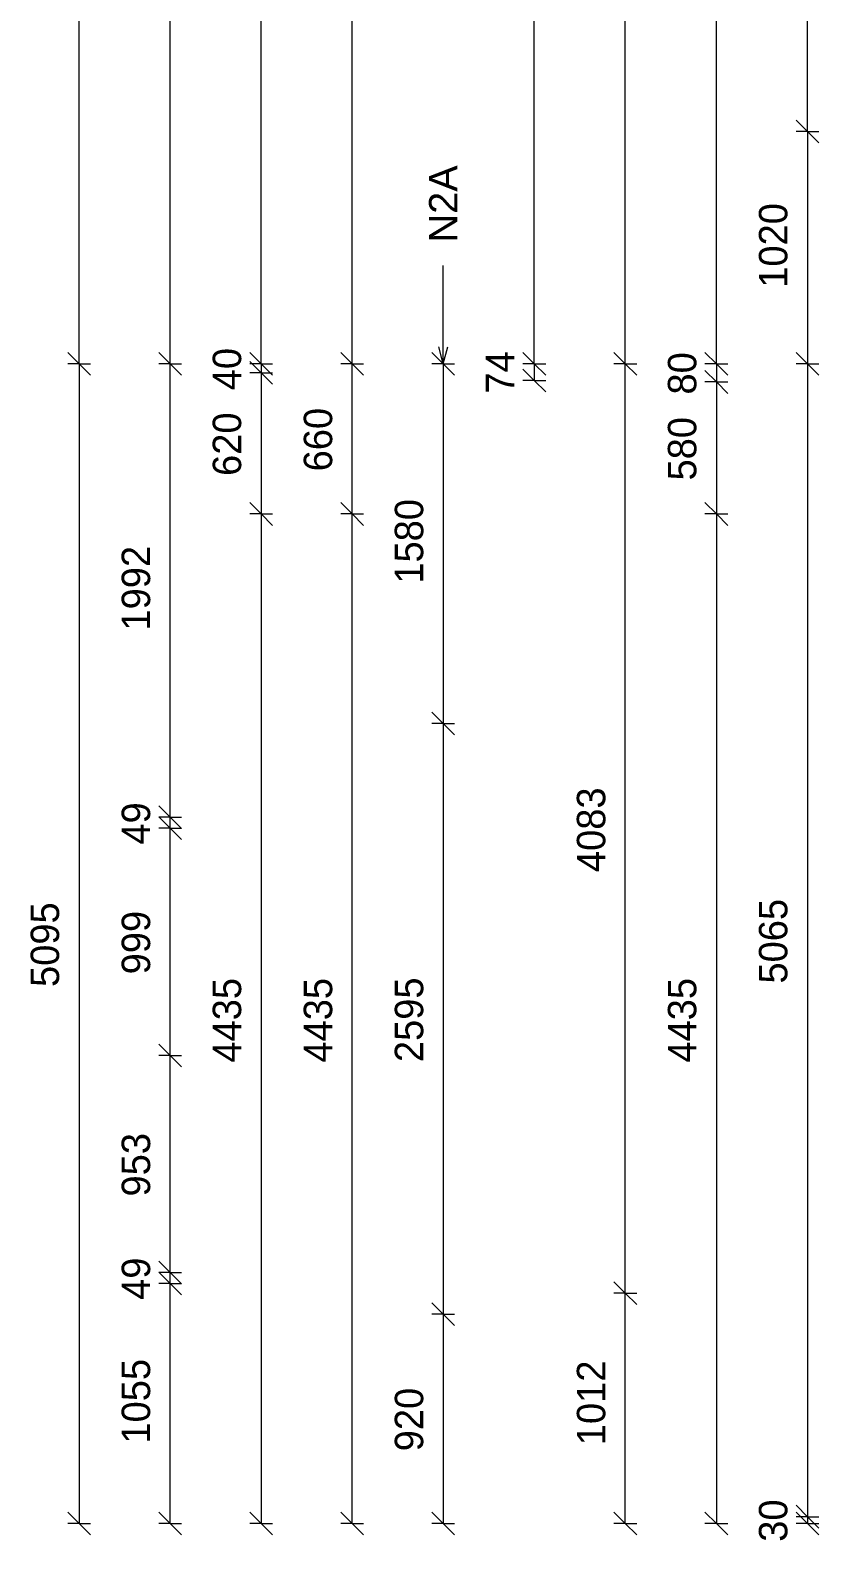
# Model space of a CAD drawing. Header units: millimetres. Extents: x 4007 to 19341, y -2650 to 9233.
# Drawn here: x 4007 to 7472, y -1475 to 5165 of the extents above; entities that cross this region are included whole.
import ezdxf

# ---------------------------------------------------------------- set-up
doc = ezdxf.new("R2010")
doc.units = ezdxf.units.MM
for name, color, linetype, lineweight in [('A-ANNO-DIMS', 211, 'Continuous', 9), ('A-ANNO-DIMS-50', 211, 'Continuous', 9), ('A-DETL-MBND', 5, 'Continuous', 18), ('G-ANNO-TEXT', 231, 'Continuous', 9)]:
    doc.layers.add(name, color=color, linetype=linetype, lineweight=lineweight)
doc.styles.add('Arial_1', font='arial.ttf', dxfattribs={"height": 125})
doc.styles.add('Nirmala UI Semilight', font='NirmalaS.ttf', dxfattribs={"height": 125})
doc.dimstyles.new('Arrow_Filled_-_2_5_NI_UI', dxfattribs={"dimscale": 304.8, "dimtxt": 130.920493, "dimasz": 0.328084, "dimexe": 0.164042, "dimexo": 0.0625, "dimgap": 0.164042, "dimtad": 1, "dimdec": 4, "dimzin": 0, "dimdsep": 46, "dimtxsty": 'Nirmala UI Semilight', "dimblk1": 'OBLIQUE', "dimblk2": 'OBLIQUE', "dimsah": 1, "dimcen": 0.09, "dimazin": 0, "dimtfac": 1, "dimtdec": 4, "dimtix": 1, "dimtmove": 0, "dimatfit": 3, "dimfxl": 0.164042, "dimfxlon": 1, "dimtvp": 1, "dimtolj": 1, "dimtzin": 0, "dimarcsym": 2})

# ---------------------------------------------------------------- blocks, each defined once
blk = doc.blocks.new('DIMBLOCK34-Elevation Front')
at = {"layer": 'A-ANNO-DIMS-50'}
for p, q in [((7421.6, 4720), (7371.6, 4770)), ((7421.6, 4720), (7371.6, 4720)), ((7421.6, 4720), (7421.6, 3700)), ((7421.6, 4720), (7471.6, 4670)), ((7421.6, 4720), (7471.6, 4720)), ((7421.6, 3700), (7371.6, 3750)), ((7421.6, 3700), (7371.6, 3700)), ((7421.6, 3700), (7471.6, 3650)), ((7421.6, 3700), (7471.6, 3700))]:
    blk.add_line(p, q, dxfattribs=at)
at = {"layer": 'A-ANNO-DIMS-50', "color": 0, "insert": (7208.6, 4033.9), "char_height": 125, "width": 422.754, "attachment_point": 1, "rotation": 90, "line_spacing_factor": 1.142579, "style": 'Nirmala UI Semilight'}
blk.add_mtext('1020', dxfattribs=at)
blk = doc.blocks.new('_Oblique')
at = {"color": 0, "linetype": 'ByBlock', "lineweight": -2}
blk.add_line((-0.5, -0.5), (0.5, 0.5), dxfattribs=at)
blk = doc.blocks.new('DIMBLOCK35-Elevation Front')
at = {"layer": 'A-ANNO-DIMS-50'}
for p, q in [((7421.6, 3700), (7371.6, 3750)), ((7421.6, 3700), (7371.6, 3700)), ((7421.6, 3700), (7421.6, -1365)), ((7421.6, 3700), (7471.6, 3650)), ((7421.6, 3700), (7471.6, 3700)), ((7421.6, -1365), (7371.6, -1315)), ((7421.6, -1365), (7371.6, -1365)), ((7421.6, -1365), (7471.6, -1415)), ((7421.6, -1365), (7471.6, -1365))]:
    blk.add_line(p, q, dxfattribs=at)
at = {"layer": 'A-ANNO-DIMS-50', "color": 0, "insert": (7208.6, 977.1), "char_height": 125, "width": 457.032, "attachment_point": 1, "rotation": 90, "line_spacing_factor": 1.142579, "style": 'Nirmala UI Semilight'}
blk.add_mtext('5065', dxfattribs=at)
blk = doc.blocks.new('DIMBLOCK36-Elevation Front')
at = {"layer": 'A-ANNO-DIMS-50'}
for p, q in [((7421.6, -1365), (7371.6, -1315)), ((7421.6, -1395), (7371.6, -1345)), ((7421.6, -1365), (7371.6, -1365)), ((7421.6, -1365), (7421.6, -1395)), ((7421.6, -1365), (7471.6, -1415)), ((7421.6, -1365), (7471.6, -1365)), ((7421.6, -1395), (7371.6, -1395)), ((7421.6, -1395), (7471.6, -1445)), ((7421.6, -1395), (7471.6, -1395))]:
    blk.add_line(p, q, dxfattribs=at)
at = {"layer": 'A-ANNO-DIMS-50', "color": 0, "insert": (7208.6, -1475.2), "char_height": 125, "width": 228.516, "attachment_point": 1, "rotation": 90, "line_spacing_factor": 1.142579, "style": 'Nirmala UI Semilight'}
blk.add_mtext('30', dxfattribs=at)
blk = doc.blocks.new('DIMBLOCK37-Elevation Front')
at = {"layer": 'A-ANNO-DIMS-50'}
for p, q in [((7021.6, 3700), (6971.6, 3750)), ((7021.6, 3700), (6971.6, 3700)), ((7021.6, 3620), (6971.6, 3670)), ((7021.6, 3700), (7021.6, 3620)), ((7021.6, 3700), (7071.6, 3650)), ((7021.6, 3700), (7071.6, 3700)), ((7021.6, 3620), (6971.6, 3620)), ((7021.6, 3620), (7071.6, 3570)), ((7021.6, 3620), (7071.6, 3620))]:
    blk.add_line(p, q, dxfattribs=at)
at = {"layer": 'A-ANNO-DIMS-50', "color": 0, "insert": (6808.6, 3564.8), "char_height": 125, "width": 228.516, "attachment_point": 1, "rotation": 90, "line_spacing_factor": 1.142579, "style": 'Nirmala UI Semilight'}
blk.add_mtext('80', dxfattribs=at)
blk = doc.blocks.new('DIMBLOCK38-Elevation Front')
at = {"layer": 'A-ANNO-DIMS-50'}
for p, q in [((7021.6, 3620), (6971.6, 3670)), ((7021.6, 3620), (6971.6, 3620)), ((7021.6, 3620), (7021.6, 3040)), ((7021.6, 3620), (7071.6, 3570)), ((7021.6, 3620), (7071.6, 3620)), ((7021.6, 3040), (6971.6, 3090)), ((7021.6, 3040), (6971.6, 3040)), ((7021.6, 3040), (7071.6, 2990)), ((7021.6, 3040), (7071.6, 3040))]:
    blk.add_line(p, q, dxfattribs=at)
at = {"layer": 'A-ANNO-DIMS-50', "color": 0, "insert": (6808.6, 3187.2), "char_height": 125, "width": 342.774, "attachment_point": 1, "rotation": 90, "line_spacing_factor": 1.142579, "style": 'Nirmala UI Semilight'}
blk.add_mtext('580', dxfattribs=at)
blk = doc.blocks.new('DIMBLOCK39-Elevation Front')
at = {"layer": 'A-ANNO-DIMS-50'}
for p, q in [((7021.6, 3040), (6971.6, 3090)), ((7021.6, 3040), (6971.6, 3040)), ((7021.6, 3040), (7021.6, -1395)), ((7021.6, 3040), (7071.6, 2990)), ((7021.6, 3040), (7071.6, 3040)), ((7021.6, -1395), (6971.6, -1345)), ((7021.6, -1395), (6971.6, -1395)), ((7021.6, -1395), (7071.6, -1445)), ((7021.6, -1395), (7071.6, -1395))]:
    blk.add_line(p, q, dxfattribs=at)
at = {"layer": 'A-ANNO-DIMS-50', "color": 0, "insert": (6808.6, 629.7), "char_height": 125, "width": 462.744, "attachment_point": 1, "rotation": 90, "line_spacing_factor": 1.142579, "style": 'Nirmala UI Semilight'}
blk.add_mtext('4435', dxfattribs=at)
blk = doc.blocks.new('DIMBLOCK40-Elevation Front')
at = {"layer": 'A-ANNO-DIMS-50'}
for p, q in [((6621.6, -383), (6571.6, -333)), ((6621.6, -383), (6571.6, -383)), ((6621.6, -1395), (6621.6, -383)), ((6621.6, -383), (6671.6, -433)), ((6621.6, -383), (6671.6, -383)), ((6621.6, -1395), (6571.6, -1345)), ((6621.6, -1395), (6571.6, -1395)), ((6621.6, -1395), (6671.6, -1445)), ((6621.6, -1395), (6671.6, -1395))]:
    blk.add_line(p, q, dxfattribs=at)
at = {"layer": 'A-ANNO-DIMS-50', "color": 0, "insert": (6408.6, -1050.9), "char_height": 125, "width": 388.477, "attachment_point": 1, "rotation": 90, "line_spacing_factor": 1.142579, "style": 'Nirmala UI Semilight'}
blk.add_mtext('1012', dxfattribs=at)
blk = doc.blocks.new('DIMBLOCK41-Elevation Front')
at = {"layer": 'A-ANNO-DIMS-50'}
for p, q in [((6621.6, 3700), (6571.6, 3750)), ((6621.6, 3700), (6571.6, 3700)), ((6621.6, -383), (6621.6, 3700)), ((6621.6, 3700), (6671.6, 3650)), ((6621.6, 3700), (6671.6, 3700)), ((6621.6, -383), (6571.6, -333)), ((6621.6, -383), (6571.6, -383)), ((6621.6, -383), (6671.6, -433)), ((6621.6, -383), (6671.6, -383))]:
    blk.add_line(p, q, dxfattribs=at)
at = {"layer": 'A-ANNO-DIMS-50', "color": 0, "insert": (6408.6, 1466.9), "char_height": 125, "width": 459.888, "attachment_point": 1, "rotation": 90, "line_spacing_factor": 1.142579, "style": 'Nirmala UI Semilight'}
blk.add_mtext('4083', dxfattribs=at)
blk = doc.blocks.new('DIMBLOCK42-Elevation Front')
at = {"layer": 'A-ANNO-DIMS-50'}
for p, q in [((6221.6, 3700), (6171.6, 3750)), ((6221.6, 3700), (6171.6, 3700)), ((6221.6, 3626), (6171.6, 3676)), ((6221.6, 3700), (6221.6, 3626)), ((6221.6, 3700), (6271.6, 3650)), ((6221.6, 3700), (6271.6, 3700)), ((6221.6, 3626), (6171.6, 3626)), ((6221.6, 3626), (6271.6, 3576)), ((6221.6, 3626), (6271.6, 3626))]:
    blk.add_line(p, q, dxfattribs=at)
at = {"layer": 'A-ANNO-DIMS-50', "color": 0, "insert": (6008.6, 3569), "char_height": 125, "width": 225.659, "attachment_point": 1, "rotation": 90, "line_spacing_factor": 1.142579, "style": 'Nirmala UI Semilight'}
blk.add_mtext('74', dxfattribs=at)
blk = doc.blocks.new('DIMBLOCK43-Elevation Front')
at = {"layer": 'A-ANNO-DIMS-50'}
for p, q in [((5821.6, 3700), (5771.6, 3750)), ((5821.6, 3700), (5771.6, 3700)), ((5821.6, 3700), (5821.6, 2120)), ((5821.6, 3700), (5871.6, 3650)), ((5821.6, 3700), (5871.6, 3700)), ((5821.6, 2120), (5771.6, 2170)), ((5821.6, 2120), (5771.6, 2120)), ((5821.6, 2120), (5871.6, 2070)), ((5821.6, 2120), (5871.6, 2120))]:
    blk.add_line(p, q, dxfattribs=at)
at = {"layer": 'A-ANNO-DIMS-50', "color": 0, "insert": (5608.6, 2733.9), "char_height": 125, "width": 422.754, "attachment_point": 1, "rotation": 90, "line_spacing_factor": 1.142579, "style": 'Nirmala UI Semilight'}
blk.add_mtext('1580', dxfattribs=at)
blk = doc.blocks.new('DIMBLOCK44-Elevation Front')
at = {"layer": 'A-ANNO-DIMS-50'}
for p, q in [((5821.6, 2120), (5771.6, 2170)), ((5821.6, 2120), (5771.6, 2120)), ((5821.6, 2120), (5821.6, -475)), ((5821.6, 2120), (5871.6, 2070)), ((5821.6, 2120), (5871.6, 2120)), ((5821.6, -475), (5771.6, -425)), ((5821.6, -475), (5771.6, -475)), ((5821.6, -475), (5871.6, -525)), ((5821.6, -475), (5871.6, -475))]:
    blk.add_line(p, q, dxfattribs=at)
at = {"layer": 'A-ANNO-DIMS-50', "color": 0, "insert": (5608.6, 632.1), "char_height": 125, "width": 457.032, "attachment_point": 1, "rotation": 90, "line_spacing_factor": 1.142579, "style": 'Nirmala UI Semilight'}
blk.add_mtext('2595', dxfattribs=at)
blk = doc.blocks.new('DIMBLOCK45-Elevation Front')
at = {"layer": 'A-ANNO-DIMS-50'}
for p, q in [((5821.6, -475), (5771.6, -425)), ((5821.6, -475), (5771.6, -475)), ((5821.6, -475), (5821.6, -1395)), ((5821.6, -475), (5871.6, -525)), ((5821.6, -475), (5871.6, -475)), ((5821.6, -1395), (5771.6, -1345)), ((5821.6, -1395), (5771.6, -1395)), ((5821.6, -1395), (5871.6, -1445)), ((5821.6, -1395), (5871.6, -1395))]:
    blk.add_line(p, q, dxfattribs=at)
at = {"layer": 'A-ANNO-DIMS-50', "color": 0, "insert": (5608.6, -1077.8), "char_height": 125, "width": 342.774, "attachment_point": 1, "rotation": 90, "line_spacing_factor": 1.142579, "style": 'Nirmala UI Semilight'}
blk.add_mtext('920', dxfattribs=at)
blk = doc.blocks.new('DIMBLOCK64-Elevation Front')
at = {"layer": 'A-ANNO-DIMS-50'}
for p, q in [((5421.6, 3040), (5371.6, 3090)), ((5421.6, 3040), (5371.6, 3040)), ((5421.6, -1395), (5421.6, 3040)), ((5421.6, 3040), (5471.6, 2990)), ((5421.6, 3040), (5471.6, 3040)), ((5421.6, -1395), (5371.6, -1345)), ((5421.6, -1395), (5371.6, -1395)), ((5421.6, -1395), (5471.6, -1445)), ((5421.6, -1395), (5471.6, -1395))]:
    blk.add_line(p, q, dxfattribs=at)
at = {"layer": 'A-ANNO-DIMS-50', "color": 0, "insert": (5208.6, 629.7), "char_height": 125, "width": 462.744, "attachment_point": 1, "rotation": 90, "line_spacing_factor": 1.142579, "style": 'Nirmala UI Semilight'}
blk.add_mtext('4435', dxfattribs=at)
blk = doc.blocks.new('DIMBLOCK65-Elevation Front')
at = {"layer": 'A-ANNO-DIMS-50'}
for p, q in [((5421.6, 3700), (5371.6, 3750)), ((5421.6, 3700), (5371.6, 3700)), ((5421.6, 3040), (5421.6, 3700)), ((5421.6, 3700), (5471.6, 3650)), ((5421.6, 3700), (5471.6, 3700)), ((5421.6, 3040), (5371.6, 3090)), ((5421.6, 3040), (5371.6, 3040)), ((5421.6, 3040), (5471.6, 2990)), ((5421.6, 3040), (5471.6, 3040))]:
    blk.add_line(p, q, dxfattribs=at)
at = {"layer": 'A-ANNO-DIMS-50', "color": 0, "insert": (5208.6, 3227.2), "char_height": 125, "width": 342.774, "attachment_point": 1, "rotation": 90, "line_spacing_factor": 1.142579, "style": 'Nirmala UI Semilight'}
blk.add_mtext('660', dxfattribs=at)
blk = doc.blocks.new('DIMBLOCK66-Elevation Front')
at = {"layer": 'A-ANNO-DIMS-50'}
for p, q in [((5021.6, 3700), (4971.6, 3750)), ((5021.6, 3660), (4971.6, 3710)), ((5021.6, 3700), (4971.6, 3700)), ((5021.6, 3660), (4971.6, 3660)), ((5021.6, 3700), (5021.6, 3660)), ((5021.6, 3700), (5071.6, 3650)), ((5021.6, 3700), (5071.6, 3700)), ((5021.6, 3660), (5071.6, 3610)), ((5021.6, 3660), (5071.6, 3660))]:
    blk.add_line(p, q, dxfattribs=at)
at = {"layer": 'A-ANNO-DIMS-50', "color": 0, "insert": (4808.6, 3583.6), "char_height": 125, "width": 231.372, "attachment_point": 1, "rotation": 90, "line_spacing_factor": 1.142579, "style": 'Nirmala UI Semilight'}
blk.add_mtext('40', dxfattribs=at)
blk = doc.blocks.new('DIMBLOCK67-Elevation Front')
at = {"layer": 'A-ANNO-DIMS-50'}
for p, q in [((5021.6, 3660), (4971.6, 3710)), ((5021.6, 3660), (4971.6, 3660)), ((5021.6, 3660), (5021.6, 3040)), ((5021.6, 3660), (5071.6, 3610)), ((5021.6, 3660), (5071.6, 3660)), ((5021.6, 3040), (4971.6, 3090)), ((5021.6, 3040), (4971.6, 3040)), ((5021.6, 3040), (5071.6, 2990)), ((5021.6, 3040), (5071.6, 3040))]:
    blk.add_line(p, q, dxfattribs=at)
at = {"layer": 'A-ANNO-DIMS-50', "color": 0, "insert": (4808.6, 3207.2), "char_height": 125, "width": 342.774, "attachment_point": 1, "rotation": 90, "line_spacing_factor": 1.142579, "style": 'Nirmala UI Semilight'}
blk.add_mtext('620', dxfattribs=at)
blk = doc.blocks.new('DIMBLOCK68-Elevation Front')
at = {"layer": 'A-ANNO-DIMS-50'}
for p, q in [((5021.6, 3040), (4971.6, 3090)), ((5021.6, 3040), (4971.6, 3040)), ((5021.6, 3040), (5021.6, -1395)), ((5021.6, 3040), (5071.6, 2990)), ((5021.6, 3040), (5071.6, 3040)), ((5021.6, -1395), (4971.6, -1345)), ((5021.6, -1395), (4971.6, -1395)), ((5021.6, -1395), (5071.6, -1445)), ((5021.6, -1395), (5071.6, -1395))]:
    blk.add_line(p, q, dxfattribs=at)
at = {"layer": 'A-ANNO-DIMS-50', "color": 0, "insert": (4808.6, 629.7), "char_height": 125, "width": 462.744, "attachment_point": 1, "rotation": 90, "line_spacing_factor": 1.142579, "style": 'Nirmala UI Semilight'}
blk.add_mtext('4435', dxfattribs=at)
blk = doc.blocks.new('DIMBLOCK69-Elevation Front')
at = {"layer": 'A-ANNO-DIMS-50'}
for p, q in [((4621.6, -340.5), (4571.6, -290.5)), ((4621.6, -340.5), (4571.6, -340.5)), ((4621.6, -1395), (4621.6, -340.5)), ((4621.6, -340.5), (4671.6, -390.5)), ((4621.6, -340.5), (4671.6, -340.5)), ((4621.6, -1395), (4571.6, -1345)), ((4621.6, -1395), (4571.6, -1395)), ((4621.6, -1395), (4671.6, -1445)), ((4621.6, -1395), (4671.6, -1395))]:
    blk.add_line(p, q, dxfattribs=at)
at = {"layer": 'A-ANNO-DIMS-50', "color": 0, "insert": (4408.6, -1043.9), "char_height": 125, "width": 422.754, "attachment_point": 1, "rotation": 90, "line_spacing_factor": 1.142579, "style": 'Nirmala UI Semilight'}
blk.add_mtext('1055', dxfattribs=at)
blk = doc.blocks.new('DIMBLOCK70-Elevation Front')
at = {"layer": 'A-ANNO-DIMS-50'}
for p, q in [((4621.6, -291.9), (4571.6, -241.9)), ((4621.6, -340.5), (4571.6, -290.5)), ((4621.6, -291.9), (4571.6, -291.9)), ((4621.6, -340.5), (4621.6, -291.9)), ((4621.6, -291.9), (4671.6, -341.9)), ((4621.6, -291.9), (4671.6, -291.9)), ((4621.6, -340.5), (4571.6, -340.5)), ((4621.6, -340.5), (4671.6, -390.5)), ((4621.6, -340.5), (4671.6, -340.5))]:
    blk.add_line(p, q, dxfattribs=at)
at = {"layer": 'A-ANNO-DIMS-50', "color": 0, "insert": (4408.6, -412.6), "char_height": 125, "width": 231.372, "attachment_point": 1, "rotation": 90, "line_spacing_factor": 1.142579, "style": 'Nirmala UI Semilight'}
blk.add_mtext('49', dxfattribs=at)
blk = doc.blocks.new('DIMBLOCK71-Elevation Front')
at = {"layer": 'A-ANNO-DIMS-50'}
for p, q in [((4621.6, 660.9), (4571.6, 710.9)), ((4621.6, 660.9), (4571.6, 660.9)), ((4621.6, -291.9), (4621.6, 660.9)), ((4621.6, 660.9), (4671.6, 610.9)), ((4621.6, 660.9), (4671.6, 660.9)), ((4621.6, -291.9), (4571.6, -241.9)), ((4621.6, -291.9), (4571.6, -291.9)), ((4621.6, -291.9), (4671.6, -341.9)), ((4621.6, -291.9), (4671.6, -291.9))]:
    blk.add_line(p, q, dxfattribs=at)
at = {"layer": 'A-ANNO-DIMS-50', "color": 0, "insert": (4408.6, 41.7), "char_height": 125, "width": 342.774, "attachment_point": 1, "rotation": 90, "line_spacing_factor": 1.142579, "style": 'Nirmala UI Semilight'}
blk.add_mtext('953', dxfattribs=at)
blk = doc.blocks.new('DIMBLOCK72-Elevation Front')
at = {"layer": 'A-ANNO-DIMS-50'}
for p, q in [((4621.6, 1659.6), (4571.6, 1709.6)), ((4621.6, 1659.6), (4571.6, 1659.6)), ((4621.6, 660.9), (4621.6, 1659.6)), ((4621.6, 1659.6), (4671.6, 1609.6)), ((4621.6, 1659.6), (4671.6, 1659.6)), ((4621.6, 660.9), (4571.6, 710.9)), ((4621.6, 660.9), (4571.6, 660.9)), ((4621.6, 660.9), (4671.6, 610.9)), ((4621.6, 660.9), (4671.6, 660.9))]:
    blk.add_line(p, q, dxfattribs=at)
at = {"layer": 'A-ANNO-DIMS-50', "color": 0, "insert": (4408.6, 1017.5), "char_height": 125, "width": 342.774, "attachment_point": 1, "rotation": 90, "line_spacing_factor": 1.142579, "style": 'Nirmala UI Semilight'}
blk.add_mtext('999', dxfattribs=at)
blk = doc.blocks.new('DIMBLOCK73-Elevation Front')
at = {"layer": 'A-ANNO-DIMS-50'}
for p, q in [((4621.6, 1708.2), (4571.6, 1758.2)), ((4621.6, 1659.6), (4571.6, 1709.6)), ((4621.6, 1708.2), (4571.6, 1708.2)), ((4621.6, 1659.6), (4621.6, 1708.2)), ((4621.6, 1708.2), (4671.6, 1658.2)), ((4621.6, 1708.2), (4671.6, 1708.2)), ((4621.6, 1659.6), (4571.6, 1659.6)), ((4621.6, 1659.6), (4671.6, 1609.6)), ((4621.6, 1659.6), (4671.6, 1659.6))]:
    blk.add_line(p, q, dxfattribs=at)
at = {"layer": 'A-ANNO-DIMS-50', "color": 0, "insert": (4408.6, 1587.5), "char_height": 125, "width": 231.372, "attachment_point": 1, "rotation": 90, "line_spacing_factor": 1.142579, "style": 'Nirmala UI Semilight'}
blk.add_mtext('49', dxfattribs=at)
blk = doc.blocks.new('DIMBLOCK74-Elevation Front')
at = {"layer": 'A-ANNO-DIMS-50'}
for p, q in [((4621.6, 3700), (4571.6, 3750)), ((4621.6, 3700), (4571.6, 3700)), ((4621.6, 1708.2), (4621.6, 3700)), ((4621.6, 3700), (4671.6, 3650)), ((4621.6, 3700), (4671.6, 3700)), ((4621.6, 1708.2), (4571.6, 1758.2)), ((4621.6, 1708.2), (4571.6, 1708.2)), ((4621.6, 1708.2), (4671.6, 1658.2)), ((4621.6, 1708.2), (4671.6, 1708.2))]:
    blk.add_line(p, q, dxfattribs=at)
at = {"layer": 'A-ANNO-DIMS-50', "color": 0, "insert": (4408.6, 2527.9), "char_height": 125, "width": 422.754, "attachment_point": 1, "rotation": 90, "line_spacing_factor": 1.142579, "style": 'Nirmala UI Semilight'}
blk.add_mtext('1992', dxfattribs=at)
blk = doc.blocks.new('DIMBLOCK75-Elevation Front')
at = {"layer": 'A-ANNO-DIMS-50'}
for p, q in [((4221.6, 3700), (4171.6, 3750)), ((4221.6, 3700), (4171.6, 3700)), ((4221.6, 3700), (4221.6, -1395)), ((4221.6, 3700), (4271.6, 3650)), ((4221.6, 3700), (4271.6, 3700)), ((4221.6, -1395), (4171.6, -1345)), ((4221.6, -1395), (4171.6, -1395)), ((4221.6, -1395), (4271.6, -1445)), ((4221.6, -1395), (4271.6, -1395))]:
    blk.add_line(p, q, dxfattribs=at)
at = {"layer": 'A-ANNO-DIMS-50', "color": 0, "insert": (4008.6, 962.1), "char_height": 125, "width": 457.032, "attachment_point": 1, "rotation": 90, "line_spacing_factor": 1.142579, "style": 'Nirmala UI Semilight'}
blk.add_mtext('5095', dxfattribs=at)

msp = doc.modelspace()

# ---------------------------------------------------------------- linework, layer by layer
at = {"layer": 'A-DETL-MBND'}
for p, q in [((4221.64871, 3700), (4221.64871, 9018.40642)), ((4621.64871, 3700), (4621.64871, 8218.40642)), ((5021.64871, 3700), (5021.64871, 7818.40642)), ((5421.64871, 3700), (5421.64871, 7818.40642)), ((6221.64871, 3700), (6221.64871, 6579.25421)), ((6621.64871, 3700), (6621.64871, 6037.80668)), ((7021.64871, 3700), (7021.64871, 5637.80668)), ((7421.64871, 4720), (7421.64871, 5237.80668))]:
    msp.add_line(p, q, dxfattribs=at)
at = {"layer": 'G-ANNO-TEXT', "color": 7}
for q in [(5821.58968, 4132.39842), (5801.49349, 3774.76437), (5841.68587, 3774.76437)]:
    msp.add_line((5821.58968, 3699.76437), q, dxfattribs=at)

# ---------------------------------------------------------------- texts
at = {"layer": 'G-ANNO-TEXT', "color": 7, "insert": (5759.08968, 4232.39842), "char_height": 125, "width": 408.860625, "attachment_point": 1, "rotation": 90, "style": 'Arial_1'}
msp.add_mtext('N2A', dxfattribs=at)

# ---------------------------------------------------------------- dimensions: what is measured, and where the dimension line sits
at = {"layer": 'A-ANNO-DIMS'}
for base, p1, p2, override, picture, middle in [((7421.64871, 3700), (7471.64871, 4720), (7471.64871, 3700), {"dimpost": '<>', "dimfxl": 1020}, 'DIMBLOCK34-Elevation Front', (7306.70798, 4210)), ((5021.64871, 3660), (5071.64871, 3700), (5071.64871, 3660), {"dimpost": '<>', "dimfxl": 40}, 'DIMBLOCK66-Elevation Front', (4907.05666, 3680)), ((6221.64871, 3626), (6271.64871, 3700), (6271.64871, 3626), {"dimpost": '<>', "dimfxl": 74}, 'DIMBLOCK42-Elevation Front', (6109.14871, 3663)), ((7021.64871, 3620), (7071.64871, 3700), (7071.64871, 3620), {"dimpost": '<>', "dimfxl": 80}, 'DIMBLOCK37-Elevation Front', (6907.05666, 3660)), ((4221.64871, -1395), (4271.64871, 3700), (4271.64871, -1395), {"dimpost": '<>', "dimfxl": 5095}, 'DIMBLOCK75-Elevation Front', (4107.01307, 1152.5)), ((4621.6487063665, 3699.9999999996), (4671.6487063665, 1708.1700507787), (4671.6487063665, 3699.9999999996), {"dimpost": '<>', "dimfxl": 1991.829949}, 'DIMBLOCK74-Elevation Front', (4506.6643965993, 2704.0850253892)), ((5421.64871, 3700), (5471.64871, 3040), (5471.64871, 3700), {"dimpost": '<>', "dimfxl": 660}, 'DIMBLOCK65-Elevation Front', (5307.01307, 3370)), ((5821.64871, 2120), (5871.64871, 3700), (5871.64871, 2120), {"dimpost": '<>', "dimfxl": 1580}, 'DIMBLOCK43-Elevation Front', (5706.70798, 2910)), ((6621.64871, 3700), (6671.64871, -383), (6671.64871, 3700), {"dimpost": '<>', "dimfxl": 4083}, 'DIMBLOCK41-Elevation Front', (6507.01307, 1658.5)), ((7421.64871, -1365), (7471.64871, 3700), (7471.64871, -1365), {"dimpost": '<>', "dimfxl": 5065}, 'DIMBLOCK35-Elevation Front', (7307.01307, 1167.5)), ((5021.64871, 3040), (5071.64871, 3660), (5071.64871, 3040), {"dimpost": '<>', "dimfxl": 620}, 'DIMBLOCK67-Elevation Front', (4907.01307, 3350)), ((7021.64871, 3040), (7071.64871, 3620), (7071.64871, 3040), {"dimpost": '<>', "dimfxl": 580}, 'DIMBLOCK38-Elevation Front', (6907.05666, 3330)), ((5021.64871, -1395), (5071.64871, 3040), (5071.64871, -1395), {"dimpost": '<>', "dimfxl": 4435}, 'DIMBLOCK68-Elevation Front', (4907.01307, 822.5)), ((5421.64871, 3040), (5471.64871, -1395), (5471.64871, 3040), {"dimpost": '<>', "dimfxl": 4435}, 'DIMBLOCK64-Elevation Front', (5307.01307, 822.5)), ((7021.64871, -1395), (7071.64871, 3040), (7071.64871, -1395), {"dimpost": '<>', "dimfxl": 4435}, 'DIMBLOCK39-Elevation Front', (6907.01307, 822.5)), ((5821.64871, -475), (5871.64871, 2120), (5871.64871, -475), {"dimpost": '<>', "dimfxl": 2595}, 'DIMBLOCK44-Elevation Front', (5707.01307, 822.5)), ((4621.64871, 1708.17005), (4671.64871, 1659.64725), (4671.64871, 1708.17005), {"dimpost": '<>', "dimfxl": 48.522802}, 'DIMBLOCK73-Elevation Front', (4507.01307, 1683.90865)), ((4621.648706, 1659.647248), (4671.648706, 660.938996), (4671.648706, 1659.647248), {"dimpost": '<>', "dimfxl": 998.708253}, 'DIMBLOCK72-Elevation Front', (4507.013072, 1160.293122)), ((4621.64871, 660.939), (4671.64871, -291.92917), (4671.64871, 660.939), {"dimpost": '<>', "dimfxl": 952.868164}, 'DIMBLOCK71-Elevation Front', (4507.01307, 184.50491)), ((4621.64871, -291.92917), (4671.64871, -340.45197), (4671.64871, -291.92917), {"dimpost": '<>', "dimfxl": 48.522802}, 'DIMBLOCK70-Elevation Front', (4507.01307, -316.19057)), ((4621.64871, -340.45197), (4671.64871, -1395), (4671.64871, -340.45197), {"dimpost": '<>', "dimfxl": 1054.54803}, 'DIMBLOCK69-Elevation Front', (4506.70798, -867.72599)), ((6621.64871, -383), (6671.64871, -1395), (6671.64871, -383), {"dimpost": '<>', "dimfxl": 1012}, 'DIMBLOCK40-Elevation Front', (6506.70798, -889)), ((5821.64871, -1395), (5871.64871, -475), (5871.64871, -1395), {"dimpost": '<>', "dimfxl": 920}, 'DIMBLOCK45-Elevation Front', (5707.01307, -935)), ((7421.64871, -1395), (7471.64871, -1365), (7471.64871, -1395), {"dimpost": '<>', "dimfxl": 30}, 'DIMBLOCK36-Elevation Front', (7307.01307, -1380))]:
    dim = msp.add_linear_dim(base=base, p1=p1, p2=p2, angle=90, dimstyle='Arrow_Filled_-_2_5_NI_UI', override=override, dxfattribs=at)
    dim.commit()
    dim.dimension.update_dxf_attribs({"geometry": picture, "text_midpoint": middle})

doc.saveas('drawing.dxf')
